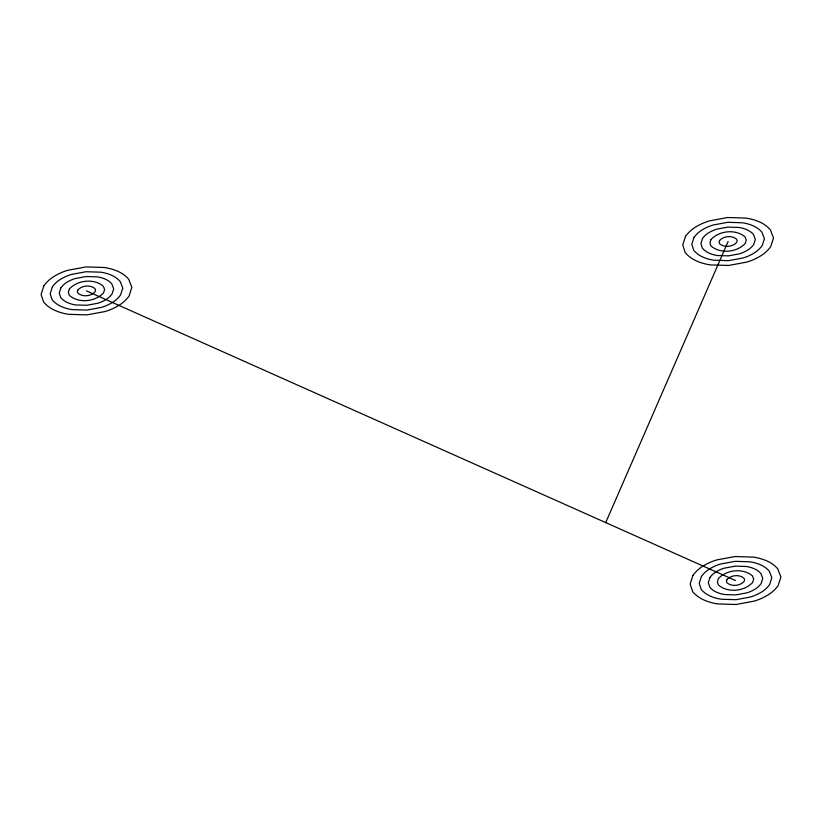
<?xml version="1.0" encoding="UTF-8"?>
<svg xmlns="http://www.w3.org/2000/svg" width="822" height="822" viewBox="0 0 822 822"><rect width="100%" height="100%" fill="white"/><g stroke="black" fill="none" stroke-linecap="round" stroke-linejoin="round"><path stroke-width="1.23" d="M605.722 522.597L728.117 241.483M86.474 290.906L735.526 580.517M43.864 285.789L41.1 294.399L43.576 302.064A35.5 31.904 -18.4 0 0 54.755 310.326A52.361 47.059 -18.4 0 0 68.729 314.312L86.998 314.877L105.175 311.507A52.361 47.059 -18.4 0 0 118.923 305.383A33.435 30.044 -18.4 0 0 129.085 296.012L131.839 287.402L128.715 279.254A33.435 30.044 -18.4 0 0 118.183 271.476A52.361 47.059 -18.4 0 0 104.209 267.489L85.95 266.924L67.774 270.294A52.361 47.059 -18.4 0 0 54.016 276.418A33.435 30.044 -18.4 0 0 43.864 285.789M52.382 286.816L50.173 293.701L52.156 299.835A28.4 25.523 -18.4 0 0 61.105 306.442A41.891 37.648 -18.4 0 0 72.285 309.627L86.885 310.079L101.435 307.387A41.891 37.648 -18.4 0 0 112.429 302.486A26.746 24.044 -18.4 0 0 120.557 294.985L122.766 288.101L120.269 281.586A26.746 24.044 -18.4 0 0 111.843 275.36A41.891 37.648 -18.4 0 0 100.664 272.174L86.053 271.722L71.514 274.414A41.891 37.648 -18.4 0 0 60.509 279.316A26.746 24.044 -18.4 0 0 52.382 286.816M60.9 287.834L59.246 293.002L60.736 297.595A21.3 19.142 -18.4 0 0 67.445 302.558A31.421 28.236 -18.4 0 0 75.829 304.952L86.783 305.281L97.695 303.267A31.421 28.236 -18.4 0 0 105.946 299.588A20.057 18.033 -18.4 0 0 112.039 293.968L113.693 288.81L111.823 283.919A20.057 18.033 -18.4 0 0 105.493 279.244A31.421 28.236 -18.4 0 0 97.109 276.86L86.156 276.521L75.254 278.535A31.421 28.236 -18.4 0 0 67.003 282.213A20.057 18.033 -18.4 0 0 60.9 287.834M69.428 288.861L68.318 292.303L69.315 295.365C78.727 303.554 95.126 301.869 103.521 292.94L104.62 289.508L103.367 286.241C93.955 278.268 77.73 280.014 69.428 288.861M77.946 289.878L77.402 291.605L77.895 293.135C82.601 297.225 90.8 296.382 94.992 291.923L95.547 290.207L94.92 288.573C90.215 284.587 82.097 285.46 77.946 289.878M685.507 236.376L682.743 244.977L685.219 252.652A35.5 31.904 -18.4 0 0 696.409 260.913A52.361 47.059 -18.4 0 0 710.383 264.9L728.641 265.455L746.818 262.095A52.361 47.059 -18.4 0 0 760.566 255.971A33.435 30.044 -18.4 0 0 770.728 246.59L773.492 237.99L770.358 229.841A33.435 30.044 -18.4 0 0 759.826 222.063A52.361 47.059 -18.4 0 0 745.852 218.077L727.593 217.511L709.417 220.882A52.361 47.059 -18.4 0 0 695.669 227.006A33.435 30.044 -18.4 0 0 685.507 236.376M694.025 237.404L691.816 244.278L693.799 250.412A28.4 25.523 -18.4 0 0 702.748 257.029A41.891 37.648 -18.4 0 0 713.928 260.214L728.539 260.666L743.078 257.974A41.891 37.648 -18.4 0 0 754.082 253.073A26.746 24.044 -18.4 0 0 762.21 245.573L764.419 238.688L761.912 232.174A26.746 24.044 -18.4 0 0 753.486 225.947A41.891 37.648 -18.4 0 0 742.307 222.762L727.696 222.31L713.157 225.002A41.891 37.648 -18.4 0 0 702.152 229.903A26.746 24.044 -18.4 0 0 694.025 237.404M702.553 238.421L700.899 243.579L702.378 248.182A21.3 19.142 -18.4 0 0 709.088 253.135A31.421 28.236 -18.4 0 0 717.472 255.529L728.436 255.868L739.338 253.844A31.421 28.236 -18.4 0 0 747.588 250.176A20.057 18.033 -18.4 0 0 753.682 244.555L755.336 239.387L753.466 234.496A20.057 18.033 -18.4 0 0 747.147 229.831A31.421 28.236 -18.4 0 0 738.762 227.437L727.799 227.098L716.897 229.122A31.421 28.236 -18.4 0 0 708.646 232.801A20.057 18.033 -18.4 0 0 702.553 238.421M711.071 239.449L709.972 242.88L710.958 245.953C720.37 254.132 736.769 252.457 745.164 243.528L746.263 240.086L745.02 236.828C735.598 228.855 719.384 230.602 711.071 239.449M719.599 240.466L719.044 242.182L719.538 243.723C724.244 247.812 732.443 246.97 736.635 242.511L737.19 240.784L736.563 239.161C731.857 235.164 723.75 236.037 719.599 240.466M692.915 575.41L690.161 584.01L692.627 591.676A35.5 31.904 -18.4 0 0 703.817 599.937A52.361 47.059 -18.4 0 0 717.791 603.923L736.05 604.489L754.226 601.118A52.361 47.059 -18.4 0 0 767.984 594.994A33.435 30.044 -18.4 0 0 778.136 585.624L780.9 577.023L777.776 568.875A33.435 30.044 -18.4 0 0 767.245 561.087A52.361 47.059 -18.4 0 0 753.271 557.1L735.002 556.545L716.825 559.905A52.361 47.059 -18.4 0 0 703.077 566.029A33.435 30.044 -18.4 0 0 692.915 575.41M701.443 576.428L699.234 583.312L701.207 589.446A28.4 25.523 -18.4 0 0 710.157 596.053A41.891 37.648 -18.4 0 0 721.336 599.238L735.947 599.69L750.486 596.998A41.891 37.648 -18.4 0 0 761.491 592.097A26.746 24.044 -18.4 0 0 769.618 584.596L771.827 577.722L769.32 571.198A26.746 24.044 -18.4 0 0 760.895 564.971A41.891 37.648 -18.4 0 0 749.715 561.786L735.115 561.334L720.565 564.026A41.891 37.648 -18.4 0 0 709.571 568.927A26.746 24.044 -18.4 0 0 701.443 576.428M709.961 577.445L708.307 582.613L709.787 587.206A21.3 19.142 -18.4 0 0 716.507 592.169A31.421 28.236 -18.4 0 0 724.891 594.563L735.844 594.902L746.746 592.878A31.421 28.236 -18.4 0 0 754.997 589.199A20.057 18.033 -18.4 0 0 761.1 583.579L762.754 578.421L760.874 573.53A20.057 18.033 -18.4 0 0 754.555 568.865A31.421 28.236 -18.4 0 0 746.171 566.471L735.217 566.132L724.305 568.156A31.421 28.236 -18.4 0 0 716.054 571.824A20.057 18.033 -18.4 0 0 709.961 577.445M718.479 578.472L717.38 581.914L718.366 584.976C727.789 593.165 744.187 591.48 752.572 582.551L753.682 579.12L752.428 575.852C743.016 567.879 726.792 569.625 718.479 578.472M727.008 579.489L726.453 581.216L726.946 582.747C731.662 586.836 739.862 586.004 744.054 581.534L744.598 579.818L743.982 578.185C739.266 574.198 731.159 575.071 727.008 579.489"/></g></svg>
